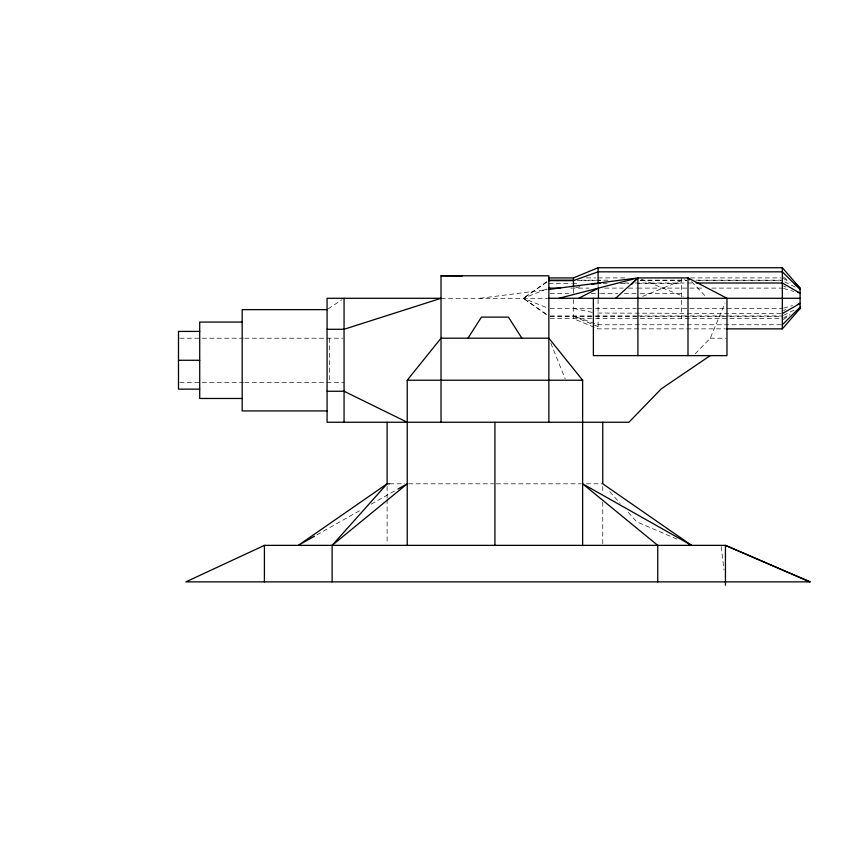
<?xml version="1.0" encoding="UTF-8"?>
<svg xmlns="http://www.w3.org/2000/svg" width="853" height="853" viewBox="0 0 853 853"><rect width="100%" height="100%" fill="white"/><g stroke="black" fill="none" stroke-linecap="round" stroke-linejoin="round"><path stroke-width="0.64" stroke-dasharray="4.26 3.2" d="M695.195 353.792L710.293 338.204L724.954 303.124M783.374 319.576L789.654 314.906M546.73 281.693L523.379 298.294L546.73 314.896M546.73 282.119L523.379 298.294L546.73 314.469M328.138 308.914L341.936 299.712M783.438 318.041L790.113 314.213M316.826 534.884L362.024 509.348M371.3 504.112L396.805 489.707M783.512 315.354L796.553 308.882M783.512 310.524L785.89 309.5M642.682 296.354L684.426 279.379M546.421 289.082L523.379 298.294L546.421 307.517M783.598 308.125L792.49 305.577M579.955 286.768L573.472 288.111L573.472 293.197M479.994 298.294L547.104 289.636M586.427 277.918L595.501 277.918M598.092 277.918L627.147 277.918M690.599 277.918L781.007 277.918M581.245 280.179L608.658 280.179M640.358 280.179L686.612 280.179M695.92 280.179L782.329 280.179M577.353 280.648L595.501 280.648M598.092 280.648L600.736 280.648M640.358 280.648L686.612 280.648M698.575 280.648L781.007 280.648M624.599 283.015L628.576 283.015M635.208 283.015L693.521 283.015M548.852 283.665L571.361 283.665M572.694 283.665L576.66 283.665M603.156 283.665L607.123 283.665M620.376 283.665L628.32 283.665M637.586 283.665L681.302 283.665M570.881 288.111L589.018 288.111M604.692 288.111L623.191 288.111M628.469 288.111L636.391 288.111M637.713 288.111L703.896 288.111M711.871 288.111L782.329 288.111M550.174 293.421L568.716 293.421M591.236 293.421L599.179 293.421M600.501 293.421L617.721 293.421M624.343 293.421L638.918 293.421M640.24 293.421L681.302 293.421M441.022 298.294L547.573 298.294M550.142 308.487L594.2 308.487M595.501 308.487L636.391 308.487M637.713 308.487L782.329 308.487M781.007 313.584L595.501 313.04M550.142 315.941L594.2 315.941M595.501 315.941L636.391 315.941M637.713 315.941L782.329 315.941M550.142 316.41L594.2 316.41M595.501 316.41L639.036 316.41M640.358 316.41L782.329 316.41M550.142 318.67L594.2 318.67M595.501 318.67L639.036 318.67M640.358 318.67L782.329 318.67M781.007 324.769L598.092 324.769L573.472 315.941M573.472 299.574L573.472 318.67L598.092 328.863L725.338 328.863M179.823 338.204L243.457 338.204M244.779 338.204L342.746 338.204M710.293 338.204L725.69 338.204M179.823 382.347L243.457 382.347M244.779 382.347L344.058 382.347M389.629 483.811L404.717 483.811M408.566 483.811L493.61 483.811M496.265 483.811L581.309 483.811M586.406 483.811L602.762 483.811M573.472 308.487L594.2 312.774M783.598 288.474L793.759 291.385M641.488 279.379L683.232 296.354M573.472 316.41L598.092 326.603M676.962 539.085L636.722 521.833L628.021 512.077M783.512 286.075L785.89 287.088M784.707 281.831L795.369 287.12M783.438 278.558L790.113 282.375M783.374 277.012L788.609 280.914M691.548 281.629L705.719 296.439M609.724 491.605L620.184 503.313M550.835 343.141L565.24 378.988M721.222 546.666L724.037 570.135M681.302 277.918L681.302 318.67M602.762 486.434L602.762 492.981M602.762 502.14L602.762 544.054M598.092 283.015L598.092 286.864M598.092 299.574L598.092 328.863M387.113 486.434L387.113 498.216M387.113 499.527L387.113 544.054M329.621 338.204L329.621 382.347"/><path stroke-width="1.28" d="M467.977 338.204L481.455 317.113L508.409 317.113L521.887 338.204M407.233 545.366L407.233 380.225L441.022 338.204L548.852 338.204L582.631 380.225L582.631 545.366M726.66 328.863L782.329 328.863L800.103 308.487L800.103 288.111L782.329 267.735L598.092 267.735L573.472 277.918L548.852 277.918M332.126 581.874L332.126 545.366L387.113 483.811L387.113 422.256M631.625 284.401L637.905 277.918L687.998 277.918L726.969 298.294L726.969 355.626L593.379 355.626L593.379 298.294M782.329 324.769L800.103 307.123M615.642 298.294L637.905 277.918L637.905 355.626M798.131 310.183L800.103 308.487L797.886 309.756M332.126 545.366L407.233 483.811L397.967 489.046M710.197 355.626L661.16 388.936L628.906 422.256L327.072 422.256L327.072 298.294L441.022 298.294L344.058 329.29L327.072 329.29M782.329 313.584L800.103 303.391L797.736 304.414M314.501 536.196L298.273 545.366L387.113 483.811L389.629 483.811M578.686 298.294L598.433 288.111L598.433 298.294M264.419 545.366L185.879 581.874L810.35 581.874L725.445 545.366L264.419 545.366L264.419 581.874M558.95 298.294L637.905 277.918L548.426 289.466M591.609 284.358L600.747 283.015M441.022 422.256L441.022 275.796L548.852 275.796L548.852 422.256M548.852 280.179L573.472 280.179M548.852 280.648L573.472 280.648L598.092 271.83L782.329 271.83L800.103 289.476M696.176 283.015L782.329 283.015L800.103 293.197L797.736 292.184M548.852 288.111L560.506 288.111M548.426 298.294L800.103 298.294M327.072 309.628L242.177 309.628L242.177 410.922L327.072 410.922M242.177 322.071L199.719 322.071L199.719 398.479L242.177 398.479M199.719 331.412L178.49 331.412L178.49 389.139L199.719 389.139M178.49 360.275L199.719 360.275M407.233 380.225L582.631 380.225M327.072 391.26L344.058 391.26L407.233 422.256M441.022 275.796L462.326 275.945M689.16 544.321L691.602 545.366L602.762 483.811L602.762 422.256M809.689 581.874L725.445 545.366L725.445 585.265M691.602 545.366L582.631 483.811L657.748 545.366L657.748 581.874M795.167 283.868L800.103 288.111M689.768 279.773L687.998 277.918L687.998 355.626M782.329 267.735L782.329 328.863M598.092 267.735L598.092 283.015M573.472 277.918L573.472 286.864M494.932 422.256L494.932 545.366M344.058 298.294L344.058 422.256"/></g></svg>
